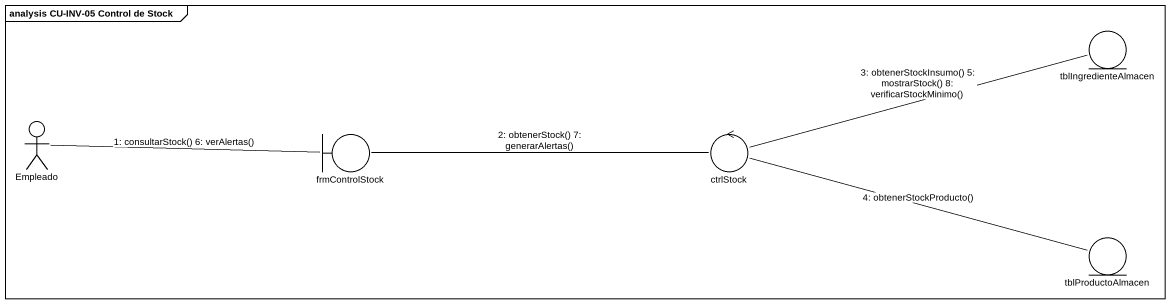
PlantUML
@startuml
mainframe analysis CU-INV-05 Control de Stock
entity tblIngredienteAlmacen
actor Empleado
boundary frmControlStock
control ctrlStock
entity tblProductoAlmacen
Empleado -right- frmControlStock : 1: consultarStock() 6: verAlertas()
frmControlStock -right- ctrlStock : 2: obtenerStock() 7: generarAlertas()
ctrlStock -right- tblIngredienteAlmacen : 3: obtenerStockInsumo() 5: mostrarStock() 8: verificarStockMinimo()
ctrlStock -right- tblProductoAlmacen : 4: obtenerStockProducto()
@enduml
